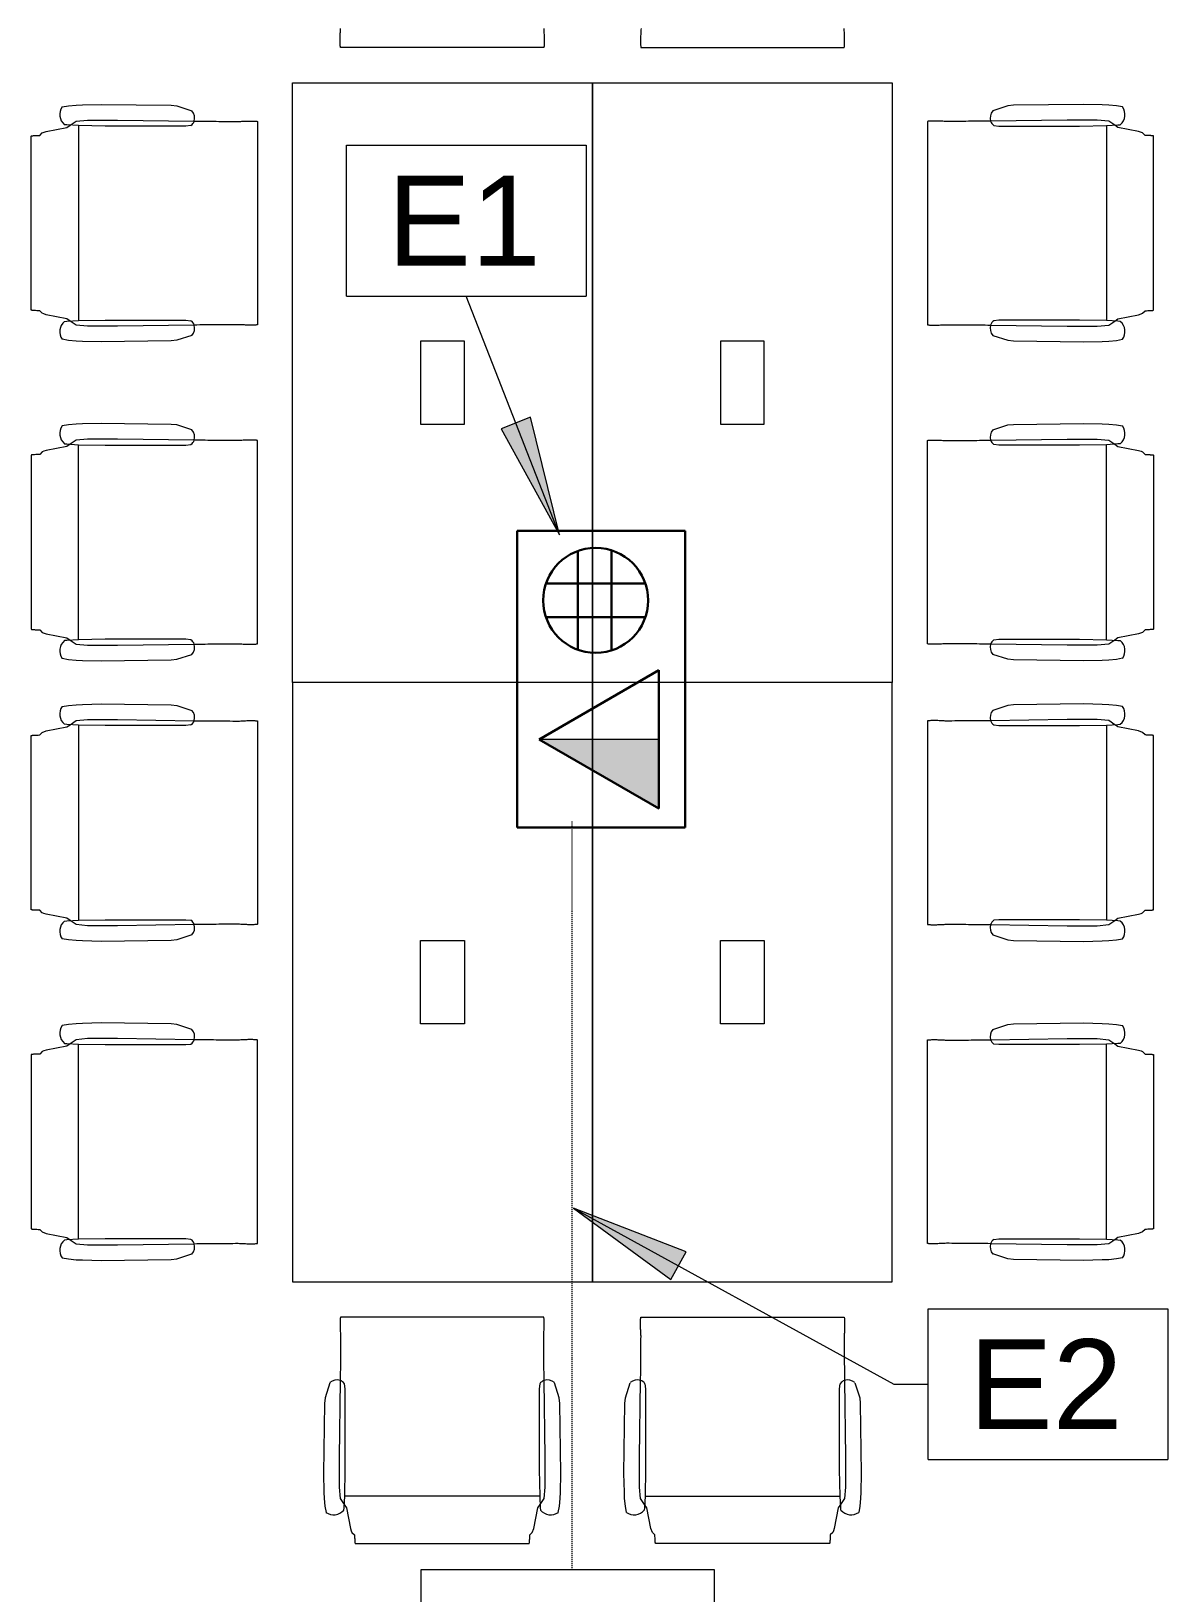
# Model space of a CAD drawing. Header units: inches. Extents: x 0 to 1865, y 0 to 1094.
# Drawn here: x 603.2 to 717, y 552.1 to 708.3 of the extents above; entities that cross this region are included whole.
import ezdxf

# ---------------------------------------------------------------- set-up
doc = ezdxf.new("R2010")
doc.units = ezdxf.units.IN
doc.header["$MEASUREMENT"] = 0
doc.linetypes.add('Dash 1_16_', pattern=[0.125, 0.0625, -0.0625])
for name, color, linetype, lineweight in [('A-ANNO-KEYN', 231, 'Continuous', 9), ('A-ANNO-NOTE', 131, 'Continuous', 9), ('A-DETL', 90, 'Continuous', 9), ('G-ANNO-TEXT', 231, 'Continuous', 9), ('I-FURN', 30, 'Continuous', 9), ('I-FURN-PNLS', 30, 'Continuous', 9)]:
    doc.layers.add(name, color=color, linetype=linetype, lineweight=lineweight)
doc.styles.add('Arial_1', font='arial.ttf', dxfattribs={"height": 9})

# ---------------------------------------------------------------- blocks, each defined once
blk = doc.blocks.new('F - CONF TABLE _4 RECTANGULAR-12 CHAIRS_ - F - CONF TABLE _4 RECTANGULAR-12 CHAIRS_-7360135-Level 05 POWER _ SIGNAL')
at = {"layer": 'I-FURN'}
for p, q in [((-54.99, 55.06), (-55.14, 54.68)), ((-54.74, 55.32), (-54.99, 55.06)), ((-37.25, 56.16), (-54.68, 56.16)), ((-36.94, 55.06), (-37.2, 55.32)), ((-36.87, 54.92), (-36.94, 55.06)), ((-36.79, 54.68), (-36.87, 54.92)), ((-23.21, 54.68), (-23.13, 54.92)), ((-23.13, 54.92), (-23.06, 55.06)), ((-23.06, 55.06), (-22.8, 55.32)), ((-22.75, 56.16), (-5.32, 56.16)), ((-5.26, 55.32), (-5.01, 55.06)), ((-5.01, 55.06), (-4.86, 54.68)), ((5.01, 55.06), (4.86, 54.68)), ((5.26, 55.32), (5.01, 55.06)), ((22.75, 56.16), (5.32, 56.16)), ((23.06, 55.06), (22.8, 55.32)), ((23.13, 54.92), (23.06, 55.06)), ((23.21, 54.68), (23.13, 54.92)), ((36.79, 54.68), (36.87, 54.92)), ((36.87, 54.92), (36.94, 55.06)), ((36.94, 55.06), (37.2, 55.32)), ((37.25, 56.16), (54.68, 56.16)), ((54.74, 55.32), (54.99, 55.06)), ((54.99, 55.06), (55.14, 54.68)), ((-55.14, 54.68), (-55.54, 52.61)), ((-36.39, 52.61), (-36.79, 54.68)), ((-23.61, 52.61), (-23.21, 54.68)), ((-4.86, 54.68), (-4.46, 52.61)), ((4.86, 54.68), (4.46, 52.61)), ((23.61, 52.61), (23.21, 54.68)), ((36.39, 52.61), (36.79, 54.68)), ((55.14, 54.68), (55.54, 52.61)), ((-57.77, 51.68), (-57.8, 51.03)), ((-57.7, 52.45), (-57.77, 51.68)), ((-57.59, 53.06), (-57.7, 52.45)), ((-56.18, 51.68), (-56.28, 50.52)), ((-55.77, 52.28), (-56.18, 51.68)), ((-55.79, 52.61), (-55.81, 52.84)), ((-55.73, 51.45), (-55.79, 52.61)), ((-55.54, 52.61), (-55.77, 52.28)), ((-36.16, 52.28), (-36.39, 52.61)), ((-36.14, 52.61), (-36.21, 51.45)), ((-35.76, 51.68), (-36.16, 52.28)), ((-36.12, 52.84), (-36.14, 52.61)), ((-35.65, 50.52), (-35.76, 51.68)), ((-34.23, 52.45), (-34.34, 53.06)), ((-34.16, 51.68), (-34.23, 52.45)), ((-34.13, 51.03), (-34.16, 51.68)), ((-25.87, 51.03), (-25.84, 51.68)), ((-25.84, 51.68), (-25.77, 52.45)), ((-25.77, 52.45), (-25.66, 53.06)), ((-24.35, 50.52), (-24.24, 51.68)), ((-24.24, 51.68), (-23.84, 52.28)), ((-23.88, 52.84), (-23.86, 52.61)), ((-23.86, 52.61), (-23.79, 51.45)), ((-23.84, 52.28), (-23.61, 52.61)), ((-4.46, 52.61), (-4.23, 52.28)), ((-4.27, 51.45), (-4.21, 52.61)), ((-4.23, 52.28), (-3.82, 51.68)), ((-4.21, 52.61), (-4.19, 52.84)), ((-3.82, 51.68), (-3.72, 50.52)), ((-2.41, 53.06), (-2.3, 52.45)), ((-2.3, 52.45), (-2.23, 51.68)), ((-2.23, 51.68), (-2.2, 51.03)), ((2.23, 51.68), (2.2, 51.03)), ((2.3, 52.45), (2.23, 51.68)), ((2.41, 53.06), (2.3, 52.45)), ((3.82, 51.68), (3.72, 50.52)), ((4.23, 52.28), (3.82, 51.68)), ((4.21, 52.61), (4.19, 52.84)), ((4.27, 51.45), (4.21, 52.61)), ((4.46, 52.61), (4.23, 52.28)), ((23.84, 52.28), (23.61, 52.61)), ((23.86, 52.61), (23.79, 51.45)), ((24.24, 51.68), (23.84, 52.28)), ((23.88, 52.84), (23.86, 52.61)), ((24.35, 50.52), (24.24, 51.68)), ((25.77, 52.45), (25.66, 53.06)), ((25.84, 51.68), (25.77, 52.45)), ((25.87, 51.03), (25.84, 51.68)), ((34.13, 51.03), (34.16, 51.68)), ((34.16, 51.68), (34.23, 52.45)), ((34.23, 52.45), (34.34, 53.06)), ((35.65, 50.52), (35.76, 51.68)), ((35.76, 51.68), (36.16, 52.28)), ((36.12, 52.84), (36.14, 52.61)), ((36.14, 52.61), (36.21, 51.45)), ((36.16, 52.28), (36.39, 52.61)), ((55.54, 52.61), (55.77, 52.28)), ((55.73, 51.45), (55.79, 52.61)), ((55.77, 52.28), (56.18, 51.68)), ((55.79, 52.61), (55.81, 52.84)), ((56.18, 51.68), (56.28, 50.52)), ((57.59, 53.06), (57.7, 52.45)), ((57.7, 52.45), (57.77, 51.68)), ((57.77, 51.68), (57.8, 51.03)), ((-57.8, 51.03), (-57.85, 49.17)), ((-56.28, 50.52), (-56.28, 47.52)), ((-55.68, 48.77), (-55.73, 51.45)), ((-55.73, 51.45), (-36.21, 51.45)), ((-36.21, 51.45), (-36.25, 48.77)), ((-35.65, 47.52), (-35.65, 50.52)), ((-34.08, 49.17), (-34.13, 51.03)), ((-25.92, 49.17), (-25.87, 51.03)), ((-24.35, 47.52), (-24.35, 50.52)), ((-23.79, 51.45), (-23.75, 48.77)), ((-4.27, 51.45), (-23.79, 51.45)), ((-4.32, 48.77), (-4.27, 51.45)), ((-3.72, 50.52), (-3.72, 47.52)), ((-2.2, 51.03), (-2.15, 49.17)), ((2.2, 51.03), (2.15, 49.17)), ((3.72, 50.52), (3.72, 47.52)), ((4.32, 48.77), (4.27, 51.45)), ((4.27, 51.45), (23.79, 51.45)), ((23.79, 51.45), (23.75, 48.77)), ((24.35, 47.52), (24.35, 50.52)), ((25.92, 49.17), (25.87, 51.03)), ((34.08, 49.17), (34.13, 51.03)), ((35.65, 47.52), (35.65, 50.52)), ((36.21, 51.45), (36.25, 48.77)), ((55.73, 51.45), (36.21, 51.45)), ((55.68, 48.77), (55.73, 51.45)), ((56.28, 50.52), (56.28, 47.52)), ((57.8, 51.03), (57.85, 49.17)), ((-57.85, 49.17), (-57.75, 42.17)), ((-55.68, 40.68), (-55.68, 48.77)), ((-36.25, 48.77), (-36.25, 40.68)), ((-34.18, 42.17), (-34.08, 49.17)), ((-25.82, 42.17), (-25.92, 49.17)), ((-23.75, 48.77), (-23.75, 40.68)), ((-4.32, 40.68), (-4.32, 48.77)), ((-2.15, 49.17), (-2.25, 42.17)), ((2.15, 49.17), (2.25, 42.17)), ((4.32, 40.68), (4.32, 48.77)), ((23.75, 48.77), (23.75, 40.68)), ((25.82, 42.17), (25.92, 49.17)), ((34.18, 42.17), (34.08, 49.17)), ((36.25, 48.77), (36.25, 40.68)), ((55.68, 40.68), (55.68, 48.77)), ((57.85, 49.17), (57.75, 42.17)), ((-56.28, 47.52), (-56.17, 39.85)), ((-35.76, 39.85), (-35.65, 47.52)), ((-24.24, 39.85), (-24.35, 47.52)), ((-3.72, 47.52), (-3.83, 39.85)), ((3.72, 47.52), (3.83, 39.85)), ((24.24, 39.85), (24.35, 47.52)), ((35.76, 39.85), (35.65, 47.52)), ((56.28, 47.52), (56.17, 39.85)), ((-57.75, 42.17), (-57.69, 41.58)), ((-57.69, 41.58), (-57.2, 40.08)), ((-55.74, 40.18), (-55.68, 40.68)), ((-36.25, 40.68), (-36.19, 40.18)), ((-34.73, 40.08), (-34.24, 41.58)), ((-34.24, 41.58), (-34.18, 42.17)), ((-25.76, 41.58), (-25.82, 42.17)), ((-25.27, 40.08), (-25.76, 41.58)), ((-23.75, 40.68), (-23.81, 40.18)), ((-4.26, 40.18), (-4.32, 40.68)), ((-2.31, 41.58), (-2.8, 40.08)), ((-2.25, 42.17), (-2.31, 41.58)), ((2.25, 42.17), (2.31, 41.58)), ((2.31, 41.58), (2.8, 40.08)), ((4.26, 40.18), (4.32, 40.68)), ((23.75, 40.68), (23.81, 40.18)), ((25.27, 40.08), (25.76, 41.58)), ((25.76, 41.58), (25.82, 42.17)), ((34.24, 41.58), (34.18, 42.17)), ((34.73, 40.08), (34.24, 41.58)), ((36.25, 40.68), (36.19, 40.18)), ((55.74, 40.18), (55.68, 40.68)), ((57.69, 41.58), (57.2, 40.08)), ((57.75, 42.17), (57.69, 41.58)), ((-56.14, 33.53), (-35.8, 33.53)), ((-3.86, 33.53), (-24.2, 33.53)), ((3.86, 33.53), (24.2, 33.53)), ((56.14, 33.53), (35.8, 33.53)), ((-82.45, 26.77), (-83.06, 26.66)), ((-81.68, 26.84), (-82.45, 26.77)), ((-81.03, 26.87), (-81.68, 26.84)), ((-79.17, 26.92), (-81.03, 26.87)), ((-72.17, 26.82), (-79.17, 26.92)), ((-71.58, 26.76), (-72.17, 26.82)), ((-70.08, 26.27), (-71.58, 26.76)), ((-81.68, 25.24), (-82.28, 24.84)), ((-80.52, 25.35), (-81.68, 25.24)), ((-77.52, 25.35), (-80.52, 25.35)), ((-69.85, 25.24), (-77.52, 25.35)), ((-63.53, 4.86), (-63.53, 25.2)), ((63.53, 4.86), (63.53, 25.2)), ((-86.16, 23.75), (-86.16, 6.32)), ((-85.06, 24.06), (-85.32, 23.8)), ((-84.92, 24.13), (-85.06, 24.06)), ((-84.68, 24.21), (-84.92, 24.13)), ((-82.61, 24.61), (-84.68, 24.21)), ((-82.84, 24.88), (-82.61, 24.86)), ((-82.61, 24.86), (-81.45, 24.79)), ((-82.28, 24.84), (-82.61, 24.61)), ((-81.45, 24.79), (-78.77, 24.75)), ((-81.45, 5.27), (-81.45, 24.79)), ((-78.77, 24.75), (-70.68, 24.75)), ((-70.68, 24.75), (-70.18, 24.81)), ((-85.32, 6.26), (-85.06, 6.01)), ((-85.06, 6.01), (-84.68, 5.86)), ((-84.68, 5.86), (-82.61, 5.46)), ((-82.61, 5.21), (-82.84, 5.19)), ((-82.61, 5.46), (-82.28, 5.23)), ((-81.45, 5.27), (-82.61, 5.21)), ((-82.28, 5.23), (-81.68, 4.82)), ((-81.68, 4.82), (-80.52, 4.72)), ((-78.77, 5.32), (-81.45, 5.27)), ((-80.52, 4.72), (-77.52, 4.72)), ((-70.68, 5.32), (-78.77, 5.32)), ((-77.52, 4.72), (-69.85, 4.83)), ((-70.18, 5.26), (-70.68, 5.32)), ((-83.06, 3.41), (-82.45, 3.3)), ((-82.45, 3.3), (-81.68, 3.23)), ((-81.68, 3.23), (-81.03, 3.2)), ((-81.03, 3.2), (-79.17, 3.15)), ((-79.17, 3.15), (-72.17, 3.25)), ((-72.17, 3.25), (-71.58, 3.31)), ((-71.58, 3.31), (-70.08, 3.8)), ((-83.06, -3.41), (-82.45, -3.3)), ((-82.45, -3.3), (-81.68, -3.23)), ((-81.68, -3.23), (-81.03, -3.2)), ((-81.03, -3.2), (-79.17, -3.15)), ((-79.17, -3.15), (-72.17, -3.25)), ((-72.17, -3.25), (-71.58, -3.31)), ((-71.58, -3.31), (-70.08, -3.8)), ((-85.32, -6.26), (-85.06, -6.01)), ((-85.06, -6.01), (-84.68, -5.86)), ((-84.68, -5.86), (-82.61, -5.46)), ((-82.61, -5.21), (-82.84, -5.19)), ((-81.45, -5.27), (-82.61, -5.21)), ((-82.61, -5.46), (-82.28, -5.23)), ((-82.28, -5.23), (-81.68, -4.82)), ((-81.68, -4.82), (-80.52, -4.72)), ((-78.77, -5.32), (-81.45, -5.27)), ((-81.45, -5.27), (-81.45, -24.79)), ((-80.52, -4.72), (-77.52, -4.72)), ((-70.68, -5.32), (-78.77, -5.32)), ((-77.52, -4.72), (-69.85, -4.83)), ((-70.18, -5.26), (-70.68, -5.32)), ((-63.53, -4.86), (-63.53, -25.2)), ((63.53, -4.86), (63.53, -25.2)), ((-86.16, -23.75), (-86.16, -6.32)), ((-85.06, -24.06), (-85.32, -23.8)), ((-84.92, -24.13), (-85.06, -24.06)), ((-84.68, -24.21), (-84.92, -24.13)), ((-82.61, -24.61), (-84.68, -24.21)), ((-82.84, -24.88), (-82.61, -24.86)), ((-82.28, -24.84), (-82.61, -24.61)), ((-82.61, -24.86), (-81.45, -24.79)), ((-81.68, -25.24), (-82.28, -24.84)), ((-81.45, -24.79), (-78.77, -24.75)), ((-78.77, -24.75), (-70.68, -24.75)), ((-70.68, -24.75), (-70.18, -24.81)), ((-80.52, -25.35), (-81.68, -25.24)), ((-77.52, -25.35), (-80.52, -25.35)), ((-69.85, -25.24), (-77.52, -25.35)), ((-70.08, -26.27), (-71.58, -26.76)), ((-82.45, -26.77), (-83.06, -26.66)), ((-81.68, -26.84), (-82.45, -26.77)), ((-81.03, -26.87), (-81.68, -26.84)), ((-79.17, -26.92), (-81.03, -26.87)), ((-72.17, -26.82), (-79.17, -26.92)), ((-71.58, -26.76), (-72.17, -26.82)), ((-56.14, -33.53), (-35.8, -33.53)), ((-3.86, -33.53), (-24.2, -33.53)), ((3.86, -33.53), (24.2, -33.53)), ((56.14, -33.53), (35.8, -33.53)), ((-57.69, -41.58), (-57.2, -40.08)), ((-56.28, -47.52), (-56.17, -39.85)), ((-55.74, -40.18), (-55.68, -40.68)), ((-36.25, -40.68), (-36.19, -40.18)), ((-35.76, -39.85), (-35.65, -47.52)), ((-34.73, -40.08), (-34.24, -41.58)), ((-25.27, -40.08), (-25.76, -41.58)), ((-24.24, -39.85), (-24.35, -47.52)), ((-23.75, -40.68), (-23.81, -40.18)), ((-4.26, -40.18), (-4.32, -40.68)), ((-3.72, -47.52), (-3.83, -39.85)), ((-2.31, -41.58), (-2.8, -40.08)), ((2.31, -41.58), (2.8, -40.08)), ((3.72, -47.52), (3.83, -39.85)), ((4.26, -40.18), (4.32, -40.68)), ((23.75, -40.68), (23.81, -40.18)), ((24.24, -39.85), (24.35, -47.52)), ((25.27, -40.08), (25.76, -41.58)), ((34.73, -40.08), (34.24, -41.58)), ((35.76, -39.85), (35.65, -47.52)), ((36.25, -40.68), (36.19, -40.18)), ((55.74, -40.18), (55.68, -40.68)), ((56.28, -47.52), (56.17, -39.85)), ((57.69, -41.58), (57.2, -40.08)), ((-57.85, -49.17), (-57.75, -42.17)), ((-57.75, -42.17), (-57.69, -41.58)), ((-55.68, -40.68), (-55.68, -48.77)), ((-36.25, -48.77), (-36.25, -40.68)), ((-34.24, -41.58), (-34.18, -42.17)), ((-34.18, -42.17), (-34.08, -49.17)), ((-25.82, -42.17), (-25.92, -49.17)), ((-25.76, -41.58), (-25.82, -42.17)), ((-23.75, -48.77), (-23.75, -40.68)), ((-4.32, -40.68), (-4.32, -48.77)), ((-2.25, -42.17), (-2.31, -41.58)), ((-2.15, -49.17), (-2.25, -42.17)), ((2.15, -49.17), (2.25, -42.17)), ((2.25, -42.17), (2.31, -41.58)), ((4.32, -40.68), (4.32, -48.77)), ((23.75, -48.77), (23.75, -40.68)), ((25.76, -41.58), (25.82, -42.17)), ((25.82, -42.17), (25.92, -49.17)), ((34.18, -42.17), (34.08, -49.17)), ((34.24, -41.58), (34.18, -42.17)), ((36.25, -48.77), (36.25, -40.68)), ((55.68, -40.68), (55.68, -48.77)), ((57.75, -42.17), (57.69, -41.58)), ((57.85, -49.17), (57.75, -42.17)), ((-56.28, -50.52), (-56.28, -47.52)), ((-35.65, -47.52), (-35.65, -50.52)), ((-24.35, -47.52), (-24.35, -50.52)), ((-3.72, -50.52), (-3.72, -47.52)), ((3.72, -50.52), (3.72, -47.52)), ((24.35, -47.52), (24.35, -50.52)), ((35.65, -47.52), (35.65, -50.52)), ((56.28, -50.52), (56.28, -47.52)), ((-57.8, -51.03), (-57.85, -49.17)), ((-55.68, -48.77), (-55.73, -51.45)), ((-36.21, -51.45), (-36.25, -48.77)), ((-34.08, -49.17), (-34.13, -51.03)), ((-25.92, -49.17), (-25.87, -51.03)), ((-23.79, -51.45), (-23.75, -48.77)), ((-4.32, -48.77), (-4.27, -51.45)), ((-2.2, -51.03), (-2.15, -49.17)), ((2.2, -51.03), (2.15, -49.17)), ((4.32, -48.77), (4.27, -51.45)), ((23.79, -51.45), (23.75, -48.77)), ((25.92, -49.17), (25.87, -51.03)), ((34.08, -49.17), (34.13, -51.03)), ((36.21, -51.45), (36.25, -48.77)), ((55.68, -48.77), (55.73, -51.45)), ((57.8, -51.03), (57.85, -49.17)), ((-57.77, -51.68), (-57.8, -51.03)), ((-56.18, -51.68), (-56.28, -50.52)), ((-55.73, -51.45), (-55.79, -52.61)), ((-55.73, -51.45), (-36.21, -51.45)), ((-36.14, -52.61), (-36.21, -51.45)), ((-35.65, -50.52), (-35.76, -51.68)), ((-34.13, -51.03), (-34.16, -51.68)), ((-25.87, -51.03), (-25.84, -51.68)), ((-24.35, -50.52), (-24.24, -51.68)), ((-23.86, -52.61), (-23.79, -51.45)), ((-4.27, -51.45), (-23.79, -51.45)), ((-4.27, -51.45), (-4.21, -52.61)), ((-3.82, -51.68), (-3.72, -50.52)), ((-2.23, -51.68), (-2.2, -51.03)), ((2.23, -51.68), (2.2, -51.03)), ((3.82, -51.68), (3.72, -50.52)), ((4.27, -51.45), (4.21, -52.61)), ((4.27, -51.45), (23.79, -51.45)), ((23.86, -52.61), (23.79, -51.45)), ((24.35, -50.52), (24.24, -51.68)), ((25.87, -51.03), (25.84, -51.68)), ((34.13, -51.03), (34.16, -51.68)), ((35.65, -50.52), (35.76, -51.68)), ((36.14, -52.61), (36.21, -51.45)), ((55.73, -51.45), (36.21, -51.45)), ((55.73, -51.45), (55.79, -52.61)), ((56.18, -51.68), (56.28, -50.52)), ((57.77, -51.68), (57.8, -51.03)), ((-57.7, -52.45), (-57.77, -51.68)), ((-57.59, -53.06), (-57.7, -52.45)), ((-55.77, -52.28), (-56.18, -51.68)), ((-55.79, -52.61), (-55.81, -52.84)), ((-55.54, -52.61), (-55.77, -52.28)), ((-55.14, -54.68), (-55.54, -52.61)), ((-36.39, -52.61), (-36.79, -54.68)), ((-36.16, -52.28), (-36.39, -52.61)), ((-35.76, -51.68), (-36.16, -52.28)), ((-36.12, -52.84), (-36.14, -52.61)), ((-34.23, -52.45), (-34.34, -53.06)), ((-34.16, -51.68), (-34.23, -52.45)), ((-25.84, -51.68), (-25.77, -52.45)), ((-25.77, -52.45), (-25.66, -53.06)), ((-24.24, -51.68), (-23.84, -52.28)), ((-23.88, -52.84), (-23.86, -52.61)), ((-23.84, -52.28), (-23.61, -52.61)), ((-23.61, -52.61), (-23.21, -54.68)), ((-4.86, -54.68), (-4.46, -52.61)), ((-4.46, -52.61), (-4.23, -52.28)), ((-4.23, -52.28), (-3.82, -51.68)), ((-4.21, -52.61), (-4.19, -52.84)), ((-2.41, -53.06), (-2.3, -52.45)), ((-2.3, -52.45), (-2.23, -51.68)), ((2.3, -52.45), (2.23, -51.68)), ((2.41, -53.06), (2.3, -52.45)), ((4.23, -52.28), (3.82, -51.68)), ((4.21, -52.61), (4.19, -52.84)), ((4.46, -52.61), (4.23, -52.28)), ((4.86, -54.68), (4.46, -52.61)), ((23.61, -52.61), (23.21, -54.68)), ((23.84, -52.28), (23.61, -52.61)), ((24.24, -51.68), (23.84, -52.28)), ((23.88, -52.84), (23.86, -52.61)), ((25.77, -52.45), (25.66, -53.06)), ((25.84, -51.68), (25.77, -52.45)), ((34.16, -51.68), (34.23, -52.45)), ((34.23, -52.45), (34.34, -53.06)), ((35.76, -51.68), (36.16, -52.28)), ((36.12, -52.84), (36.14, -52.61)), ((36.16, -52.28), (36.39, -52.61)), ((36.39, -52.61), (36.79, -54.68)), ((55.14, -54.68), (55.54, -52.61)), ((55.54, -52.61), (55.77, -52.28)), ((55.77, -52.28), (56.18, -51.68)), ((55.79, -52.61), (55.81, -52.84)), ((57.59, -53.06), (57.7, -52.45)), ((57.7, -52.45), (57.77, -51.68)), ((-54.99, -55.06), (-55.14, -54.68)), ((-36.79, -54.68), (-36.87, -54.92)), ((-23.21, -54.68), (-23.13, -54.92)), ((-5.01, -55.06), (-4.86, -54.68)), ((5.01, -55.06), (4.86, -54.68)), ((23.21, -54.68), (23.13, -54.92)), ((36.79, -54.68), (36.87, -54.92)), ((54.99, -55.06), (55.14, -54.68)), ((-54.74, -55.32), (-54.99, -55.06)), ((-37.25, -56.16), (-54.68, -56.16)), ((-36.94, -55.06), (-37.2, -55.32)), ((-36.87, -54.92), (-36.94, -55.06)), ((-23.13, -54.92), (-23.06, -55.06)), ((-23.06, -55.06), (-22.8, -55.32)), ((-22.75, -56.16), (-5.32, -56.16)), ((-5.26, -55.32), (-5.01, -55.06)), ((5.26, -55.32), (5.01, -55.06)), ((22.75, -56.16), (5.32, -56.16)), ((23.06, -55.06), (22.8, -55.32)), ((23.13, -54.92), (23.06, -55.06)), ((36.87, -54.92), (36.94, -55.06)), ((36.94, -55.06), (37.2, -55.32)), ((37.25, -56.16), (54.68, -56.16)), ((54.74, -55.32), (54.99, -55.06))]:
    blk.add_line(p, q, dxfattribs=at)
for centre, radius, start, end in [((-56.82, 51.99), 1.32, 40.065, 125.935), ((-35.11, 51.99), 1.32, 54.065, 139.935), ((-24.89, 51.99), 1.32, 40.065, 125.935), ((-3.18, 51.99), 1.32, 54.065, 139.935), ((3.18, 51.99), 1.32, 40.065, 125.935), ((24.89, 51.99), 1.32, 54.065, 139.935), ((35.11, 51.99), 1.32, 40.065, 125.935), ((56.82, 51.99), 1.32, 54.065, 139.935), ((-56.48, 40.93), 1.12, 229.743, 286.0891), ((-56.4, 40.6), 0.781, 286.8466, 327.6782), ((-35.53, 40.6), 0.781, 212.3218, 253.1534), ((-35.45, 40.93), 1.12, 253.9109, 310.257), ((-24.55, 40.93), 1.12, 229.743, 286.0891), ((-24.47, 40.6), 0.781, 286.8466, 327.6782), ((-3.6, 40.6), 0.781, 212.3218, 253.1534), ((-3.52, 40.93), 1.12, 253.9109, 310.257), ((3.52, 40.93), 1.12, 229.743, 286.0891), ((3.6, 40.6), 0.781, 286.8466, 327.6782), ((24.47, 40.6), 0.781, 212.3218, 253.1534), ((24.55, 40.93), 1.12, 253.9109, 310.257), ((35.45, 40.93), 1.12, 229.743, 286.0891), ((35.53, 40.6), 0.781, 286.8466, 327.6782), ((56.4, 40.6), 0.781, 212.3218, 253.1534), ((56.48, 40.93), 1.12, 253.9109, 310.257), ((-81.99, 25.89), 1.32, 144.065, 229.935), ((-70.6, 25.47), 0.781, 302.3218, 343.1534), ((-70.93, 25.55), 1.12, 343.9109, 40.257), ((-81.99, 4.18), 1.32, 130.065, 215.935), ((-70.6, 4.6), 0.781, 16.8466, 57.6782), ((-70.93, 4.52), 1.12, 319.743, 16.0891), ((-81.99, -4.18), 1.32, 144.065, 229.935), ((-70.93, -4.52), 1.12, 343.9109, 40.257), ((-70.6, -4.6), 0.781, 302.3218, 343.1534), ((-81.99, -25.89), 1.32, 130.065, 215.935), ((-70.6, -25.47), 0.781, 16.8466, 57.6782), ((-70.93, -25.55), 1.12, 319.743, 16.0891), ((-56.48, -40.93), 1.12, 73.9109, 130.257), ((-56.4, -40.6), 0.781, 32.3218, 73.1534), ((-35.53, -40.6), 0.781, 106.8466, 147.6782), ((-35.45, -40.93), 1.12, 49.743, 106.0891), ((-24.55, -40.93), 1.12, 73.9109, 130.257), ((-24.47, -40.6), 0.781, 32.3218, 73.1534), ((-3.6, -40.6), 0.781, 106.8466, 147.6782), ((-3.52, -40.93), 1.12, 49.743, 106.0891), ((3.52, -40.93), 1.12, 73.9109, 130.257), ((3.6, -40.6), 0.781, 32.3218, 73.1534), ((24.47, -40.6), 0.781, 106.8466, 147.6782), ((24.55, -40.93), 1.12, 49.743, 106.0891), ((35.45, -40.93), 1.12, 73.9109, 130.257), ((35.53, -40.6), 0.781, 32.3218, 73.1534), ((56.4, -40.6), 0.781, 106.8466, 147.6782), ((56.48, -40.93), 1.12, 49.743, 106.0891), ((-56.82, -51.99), 1.32, 234.065, 319.935), ((-35.11, -51.99), 1.32, 220.065, 305.935), ((-24.89, -51.99), 1.32, 234.065, 319.935), ((-3.18, -51.99), 1.32, 220.065, 305.935), ((3.18, -51.99), 1.32, 234.065, 319.935), ((24.89, -51.99), 1.32, 220.065, 305.935), ((35.11, -51.99), 1.32, 234.065, 319.935), ((56.82, -51.99), 1.32, 220.065, 305.935)]:
    blk.add_arc(centre, radius, start, end, dxfattribs=at)
for points, knots in [([(-54.68, 56.16), (-54.68, 56.16), (-54.69, 56.14), (-54.7, 56.09), (-54.71, 56.03), (-54.71, 55.94), (-54.72, 55.84), (-54.73, 55.69), (-54.73, 55.51), (-54.74, 55.37), (-54.74, 55.32)], [0, 0, 0, 0, 0.111111, 0.222222, 0.333333, 0.444444, 0.555556, 0.666667, 0.888889, 1, 1, 1, 1]), ([(-37.2, 55.32), (-37.2, 55.51), (-37.21, 55.78), (-37.22, 56), (-37.23, 56.09), (-37.24, 56.14), (-37.25, 56.16), (-37.25, 56.16)], [0, 0, 0, 0, 0.444444, 0.666667, 0.777778, 0.888889, 1, 1, 1, 1]), ([(-22.8, 55.32), (-22.8, 55.37), (-22.8, 55.51), (-22.8, 55.69), (-22.79, 55.84), (-22.78, 55.94), (-22.78, 56.03), (-22.77, 56.09), (-22.76, 56.14), (-22.75, 56.16), (-22.75, 56.16)], [-1, -1, -1, -1, -0.888889, -0.666667, -0.555556, -0.444444, -0.333333, -0.222222, -0.111111, 0, 0, 0, 0]), ([(-5.32, 56.16), (-5.32, 56.16), (-5.31, 56.14), (-5.3, 56.09), (-5.29, 56), (-5.27, 55.78), (-5.27, 55.51), (-5.26, 55.32)], [-1, -1, -1, -1, -0.888889, -0.777778, -0.666667, -0.444444, 0, 0, 0, 0]), ([(5.32, 56.16), (5.32, 56.16), (5.31, 56.14), (5.3, 56.09), (5.29, 56.03), (5.29, 55.94), (5.28, 55.84), (5.27, 55.69), (5.27, 55.51), (5.26, 55.37), (5.26, 55.32)], [0, 0, 0, 0, 0.111111, 0.222222, 0.333333, 0.444444, 0.555556, 0.666667, 0.888889, 1, 1, 1, 1]), ([(22.8, 55.32), (22.8, 55.51), (22.79, 55.78), (22.78, 56), (22.77, 56.09), (22.76, 56.14), (22.75, 56.16), (22.75, 56.16)], [0, 0, 0, 0, 0.444444, 0.666667, 0.777778, 0.888889, 1, 1, 1, 1]), ([(37.2, 55.32), (37.2, 55.37), (37.2, 55.51), (37.2, 55.69), (37.21, 55.84), (37.22, 55.94), (37.22, 56.03), (37.23, 56.09), (37.24, 56.14), (37.25, 56.16), (37.25, 56.16)], [-1, -1, -1, -1, -0.888889, -0.666667, -0.555556, -0.444444, -0.333333, -0.222222, -0.111111, 0, 0, 0, 0]), ([(54.68, 56.16), (54.68, 56.16), (54.69, 56.14), (54.7, 56.09), (54.71, 56), (54.73, 55.78), (54.73, 55.51), (54.74, 55.32)], [-1, -1, -1, -1, -0.888889, -0.777778, -0.666667, -0.444444, 0, 0, 0, 0]), ([(-56.18, 34.47), (-56.18, 34.39), (-56.18, 34.23), (-56.18, 33.9), (-56.16, 33.6), (-56.14, 33.53), (-56.14, 33.53)], [0, 0, 0, 0, 0.181818, 0.363636, 0.727273, 1, 1, 1, 1]), ([(-35.8, 33.53), (-35.79, 33.53), (-35.79, 33.53), (-35.78, 33.56), (-35.77, 33.62), (-35.77, 33.69), (-35.76, 33.77), (-35.75, 33.91), (-35.75, 34.14), (-35.75, 34.35), (-35.75, 34.47)], [0, 0, 0, 0, 0.090909, 0.181818, 0.272727, 0.363636, 0.454545, 0.545455, 0.727273, 1, 1, 1, 1]), ([(-24.2, 33.53), (-24.21, 33.53), (-24.23, 33.6), (-24.25, 33.9), (-24.25, 34.23), (-24.25, 34.39), (-24.25, 34.47)], [-1, -1, -1, -1, -0.727273, -0.363636, -0.181818, 0, 0, 0, 0]), ([(-3.82, 34.47), (-3.82, 34.35), (-3.82, 34.14), (-3.82, 33.91), (-3.83, 33.77), (-3.83, 33.69), (-3.84, 33.62), (-3.85, 33.56), (-3.86, 33.53), (-3.86, 33.53), (-3.86, 33.53)], [-1, -1, -1, -1, -0.727273, -0.545455, -0.454545, -0.363636, -0.272727, -0.181818, -0.090909, 0, 0, 0, 0]), ([(3.82, 34.47), (3.82, 34.39), (3.82, 34.23), (3.82, 33.9), (3.84, 33.6), (3.86, 33.53), (3.86, 33.53)], [0, 0, 0, 0, 0.181818, 0.363636, 0.727273, 1, 1, 1, 1]), ([(24.2, 33.53), (24.21, 33.53), (24.21, 33.53), (24.22, 33.56), (24.23, 33.62), (24.23, 33.69), (24.24, 33.77), (24.25, 33.91), (24.25, 34.14), (24.25, 34.35), (24.25, 34.47)], [0, 0, 0, 0, 0.090909, 0.181818, 0.272727, 0.363636, 0.454545, 0.545455, 0.727273, 1, 1, 1, 1]), ([(35.8, 33.53), (35.79, 33.53), (35.77, 33.6), (35.75, 33.9), (35.75, 34.23), (35.75, 34.39), (35.75, 34.47)], [-1, -1, -1, -1, -0.727273, -0.363636, -0.181818, 0, 0, 0, 0]), ([(56.18, 34.47), (56.18, 34.35), (56.18, 34.14), (56.18, 33.91), (56.17, 33.77), (56.17, 33.69), (56.16, 33.62), (56.15, 33.56), (56.14, 33.53), (56.14, 33.53), (56.14, 33.53)], [-1, -1, -1, -1, -0.727273, -0.545455, -0.454545, -0.363636, -0.272727, -0.181818, -0.090909, 0, 0, 0, 0]), ([(-63.53, 25.2), (-63.53, 25.21), (-63.53, 25.21), (-63.56, 25.22), (-63.62, 25.23), (-63.69, 25.23), (-63.77, 25.24), (-63.91, 25.25), (-64.14, 25.25), (-64.35, 25.25), (-64.47, 25.25)], [0, 0, 0, 0, 0.090909, 0.181818, 0.272727, 0.363636, 0.454545, 0.545455, 0.727273, 1, 1, 1, 1]), ([(63.53, 25.2), (63.53, 25.21), (63.6, 25.23), (63.9, 25.25), (64.23, 25.25), (64.39, 25.25), (64.47, 25.25)], [-1, -1, -1, -1, -0.727273, -0.363636, -0.181818, 0, 0, 0, 0]), ([(-85.32, 23.8), (-85.51, 23.8), (-85.78, 23.79), (-86, 23.78), (-86.09, 23.77), (-86.14, 23.76), (-86.16, 23.75), (-86.16, 23.75)], [0, 0, 0, 0, 0.444444, 0.666667, 0.777778, 0.888889, 1, 1, 1, 1]), ([(-86.16, 6.32), (-86.16, 6.32), (-86.14, 6.31), (-86.09, 6.3), (-86.03, 6.29), (-85.94, 6.29), (-85.84, 6.28), (-85.69, 6.27), (-85.51, 6.27), (-85.37, 6.26), (-85.32, 6.26)], [0, 0, 0, 0, 0.111111, 0.222222, 0.333333, 0.444444, 0.555556, 0.666667, 0.888889, 1, 1, 1, 1]), ([(-64.47, 4.82), (-64.39, 4.82), (-64.23, 4.82), (-63.9, 4.82), (-63.6, 4.84), (-63.53, 4.86), (-63.53, 4.86)], [0, 0, 0, 0, 0.181818, 0.363636, 0.727273, 1, 1, 1, 1]), ([(64.47, 4.82), (64.35, 4.82), (64.14, 4.82), (63.91, 4.82), (63.77, 4.83), (63.69, 4.83), (63.62, 4.84), (63.56, 4.85), (63.53, 4.86), (63.53, 4.86), (63.53, 4.86)], [-1, -1, -1, -1, -0.727273, -0.545455, -0.454545, -0.363636, -0.272727, -0.181818, -0.090909, 0, 0, 0, 0]), ([(-64.47, -4.82), (-64.35, -4.82), (-64.14, -4.82), (-63.91, -4.82), (-63.77, -4.83), (-63.69, -4.83), (-63.62, -4.84), (-63.56, -4.85), (-63.53, -4.86), (-63.53, -4.86), (-63.53, -4.86)], [-1, -1, -1, -1, -0.727273, -0.545455, -0.454545, -0.363636, -0.272727, -0.181818, -0.090909, 0, 0, 0, 0]), ([(64.47, -4.82), (64.39, -4.82), (64.23, -4.82), (63.9, -4.82), (63.6, -4.84), (63.53, -4.86), (63.53, -4.86)], [0, 0, 0, 0, 0.181818, 0.363636, 0.727273, 1, 1, 1, 1]), ([(-86.16, -6.32), (-86.16, -6.32), (-86.14, -6.31), (-86.09, -6.3), (-86, -6.29), (-85.78, -6.27), (-85.51, -6.27), (-85.32, -6.26)], [-1, -1, -1, -1, -0.888889, -0.777778, -0.666667, -0.444444, 0, 0, 0, 0]), ([(-85.32, -23.8), (-85.37, -23.8), (-85.51, -23.8), (-85.69, -23.8), (-85.84, -23.79), (-85.94, -23.78), (-86.03, -23.78), (-86.09, -23.77), (-86.14, -23.76), (-86.16, -23.75), (-86.16, -23.75)], [-1, -1, -1, -1, -0.888889, -0.666667, -0.555556, -0.444444, -0.333333, -0.222222, -0.111111, 0, 0, 0, 0]), ([(-63.53, -25.2), (-63.53, -25.21), (-63.6, -25.23), (-63.9, -25.25), (-64.23, -25.25), (-64.39, -25.25), (-64.47, -25.25)], [-1, -1, -1, -1, -0.727273, -0.363636, -0.181818, 0, 0, 0, 0]), ([(63.53, -25.2), (63.53, -25.21), (63.53, -25.21), (63.56, -25.22), (63.62, -25.23), (63.69, -25.23), (63.77, -25.24), (63.91, -25.25), (64.14, -25.25), (64.35, -25.25), (64.47, -25.25)], [0, 0, 0, 0, 0.090909, 0.181818, 0.272727, 0.363636, 0.454545, 0.545455, 0.727273, 1, 1, 1, 1]), ([(-56.18, -34.47), (-56.18, -34.35), (-56.18, -34.14), (-56.18, -33.91), (-56.17, -33.77), (-56.17, -33.69), (-56.16, -33.62), (-56.15, -33.56), (-56.14, -33.53), (-56.14, -33.53), (-56.14, -33.53)], [-1, -1, -1, -1, -0.727273, -0.545455, -0.454545, -0.363636, -0.272727, -0.181818, -0.090909, 0, 0, 0, 0]), ([(-35.8, -33.53), (-35.79, -33.53), (-35.77, -33.6), (-35.75, -33.9), (-35.75, -34.23), (-35.75, -34.39), (-35.75, -34.47)], [-1, -1, -1, -1, -0.727273, -0.363636, -0.181818, 0, 0, 0, 0]), ([(-24.2, -33.53), (-24.21, -33.53), (-24.21, -33.53), (-24.22, -33.56), (-24.23, -33.62), (-24.23, -33.69), (-24.24, -33.77), (-24.25, -33.91), (-24.25, -34.14), (-24.25, -34.35), (-24.25, -34.47)], [0, 0, 0, 0, 0.090909, 0.181818, 0.272727, 0.363636, 0.454545, 0.545455, 0.727273, 1, 1, 1, 1]), ([(-3.82, -34.47), (-3.82, -34.39), (-3.82, -34.23), (-3.82, -33.9), (-3.84, -33.6), (-3.86, -33.53), (-3.86, -33.53)], [0, 0, 0, 0, 0.181818, 0.363636, 0.727273, 1, 1, 1, 1]), ([(3.82, -34.47), (3.82, -34.35), (3.82, -34.14), (3.82, -33.91), (3.83, -33.77), (3.83, -33.69), (3.84, -33.62), (3.85, -33.56), (3.86, -33.53), (3.86, -33.53), (3.86, -33.53)], [-1, -1, -1, -1, -0.727273, -0.545455, -0.454545, -0.363636, -0.272727, -0.181818, -0.090909, 0, 0, 0, 0]), ([(24.2, -33.53), (24.21, -33.53), (24.23, -33.6), (24.25, -33.9), (24.25, -34.23), (24.25, -34.39), (24.25, -34.47)], [-1, -1, -1, -1, -0.727273, -0.363636, -0.181818, 0, 0, 0, 0]), ([(35.8, -33.53), (35.79, -33.53), (35.79, -33.53), (35.78, -33.56), (35.77, -33.62), (35.77, -33.69), (35.76, -33.77), (35.75, -33.91), (35.75, -34.14), (35.75, -34.35), (35.75, -34.47)], [0, 0, 0, 0, 0.090909, 0.181818, 0.272727, 0.363636, 0.454545, 0.545455, 0.727273, 1, 1, 1, 1]), ([(56.18, -34.47), (56.18, -34.39), (56.18, -34.23), (56.18, -33.9), (56.16, -33.6), (56.14, -33.53), (56.14, -33.53)], [0, 0, 0, 0, 0.181818, 0.363636, 0.727273, 1, 1, 1, 1]), ([(-54.68, -56.16), (-54.68, -56.16), (-54.69, -56.14), (-54.7, -56.09), (-54.71, -56), (-54.73, -55.78), (-54.73, -55.51), (-54.74, -55.32)], [-1, -1, -1, -1, -0.888889, -0.777778, -0.666667, -0.444444, 0, 0, 0, 0]), ([(-37.2, -55.32), (-37.2, -55.37), (-37.2, -55.51), (-37.2, -55.69), (-37.21, -55.84), (-37.22, -55.94), (-37.22, -56.03), (-37.23, -56.09), (-37.24, -56.14), (-37.25, -56.16), (-37.25, -56.16)], [-1, -1, -1, -1, -0.888889, -0.666667, -0.555556, -0.444444, -0.333333, -0.222222, -0.111111, 0, 0, 0, 0]), ([(-22.8, -55.32), (-22.8, -55.51), (-22.79, -55.78), (-22.78, -56), (-22.77, -56.09), (-22.76, -56.14), (-22.75, -56.16), (-22.75, -56.16)], [0, 0, 0, 0, 0.444444, 0.666667, 0.777778, 0.888889, 1, 1, 1, 1]), ([(-5.32, -56.16), (-5.32, -56.16), (-5.31, -56.14), (-5.3, -56.09), (-5.29, -56.03), (-5.29, -55.94), (-5.28, -55.84), (-5.27, -55.69), (-5.27, -55.51), (-5.26, -55.37), (-5.26, -55.32)], [0, 0, 0, 0, 0.111111, 0.222222, 0.333333, 0.444444, 0.555556, 0.666667, 0.888889, 1, 1, 1, 1]), ([(5.32, -56.16), (5.32, -56.16), (5.31, -56.14), (5.3, -56.09), (5.29, -56), (5.27, -55.78), (5.27, -55.51), (5.26, -55.32)], [-1, -1, -1, -1, -0.888889, -0.777778, -0.666667, -0.444444, 0, 0, 0, 0]), ([(22.8, -55.32), (22.8, -55.37), (22.8, -55.51), (22.8, -55.69), (22.79, -55.84), (22.78, -55.94), (22.78, -56.03), (22.77, -56.09), (22.76, -56.14), (22.75, -56.16), (22.75, -56.16)], [-1, -1, -1, -1, -0.888889, -0.666667, -0.555556, -0.444444, -0.333333, -0.222222, -0.111111, 0, 0, 0, 0]), ([(37.2, -55.32), (37.2, -55.51), (37.21, -55.78), (37.22, -56), (37.23, -56.09), (37.24, -56.14), (37.25, -56.16), (37.25, -56.16)], [0, 0, 0, 0, 0.444444, 0.666667, 0.777778, 0.888889, 1, 1, 1, 1]), ([(54.68, -56.16), (54.68, -56.16), (54.69, -56.14), (54.7, -56.09), (54.71, -56.03), (54.71, -55.94), (54.72, -55.84), (54.73, -55.69), (54.73, -55.51), (54.74, -55.37), (54.74, -55.32)], [0, 0, 0, 0, 0.111111, 0.222222, 0.333333, 0.444444, 0.555556, 0.666667, 0.888889, 1, 1, 1, 1])]:
    blk.add_open_spline(points, degree=3, knots=knots, dxfattribs=at)
for points in [[(-56.17, 39.85), (-56.16, 39.12), (-56.15, 37.66), (-56.14, 36.18), (-56.13, 35.44)], [(-35.8, 35.44), (-35.8, 36.18), (-35.79, 37.66), (-35.77, 39.12), (-35.76, 39.85)], [(-24.2, 35.44), (-24.2, 36.18), (-24.21, 37.66), (-24.23, 39.12), (-24.24, 39.85)], [(-3.83, 39.85), (-3.84, 39.12), (-3.85, 37.66), (-3.86, 36.18), (-3.87, 35.44)], [(3.83, 39.85), (3.84, 39.12), (3.85, 37.66), (3.86, 36.18), (3.87, 35.44)], [(24.2, 35.44), (24.2, 36.18), (24.21, 37.66), (24.23, 39.12), (24.24, 39.85)], [(35.8, 35.44), (35.8, 36.18), (35.79, 37.66), (35.77, 39.12), (35.76, 39.85)], [(56.17, 39.85), (56.16, 39.12), (56.15, 37.66), (56.14, 36.18), (56.13, 35.44)], [(-56.13, 35.44), (-56.14, 35.28), (-56.16, 34.96), (-56.17, 34.63), (-56.18, 34.47)], [(-35.75, 34.47), (-35.76, 34.63), (-35.77, 34.96), (-35.79, 35.28), (-35.8, 35.44)], [(-24.25, 34.47), (-24.24, 34.63), (-24.23, 34.96), (-24.21, 35.28), (-24.2, 35.44)], [(-3.87, 35.44), (-3.86, 35.28), (-3.84, 34.96), (-3.83, 34.63), (-3.82, 34.47)], [(3.87, 35.44), (3.86, 35.28), (3.84, 34.96), (3.83, 34.63), (3.82, 34.47)], [(24.25, 34.47), (24.24, 34.63), (24.23, 34.96), (24.21, 35.28), (24.2, 35.44)], [(35.75, 34.47), (35.76, 34.63), (35.77, 34.96), (35.79, 35.28), (35.8, 35.44)], [(56.13, 35.44), (56.14, 35.28), (56.16, 34.96), (56.17, 34.63), (56.18, 34.47)], [(-65.44, 25.2), (-66.18, 25.2), (-67.66, 25.21), (-69.12, 25.23), (-69.85, 25.24)], [(-64.47, 25.25), (-64.63, 25.24), (-64.96, 25.23), (-65.28, 25.21), (-65.44, 25.2)], [(64.47, 25.25), (64.63, 25.24), (64.96, 25.23), (65.28, 25.21), (65.44, 25.2)], [(-69.85, 4.83), (-69.12, 4.84), (-67.66, 4.85), (-66.18, 4.86), (-65.44, 4.87)], [(-65.44, 4.87), (-65.28, 4.86), (-64.96, 4.84), (-64.63, 4.83), (-64.47, 4.82)], [(65.44, 4.87), (65.28, 4.86), (64.96, 4.84), (64.63, 4.83), (64.47, 4.82)], [(-69.85, -4.83), (-69.12, -4.84), (-67.66, -4.85), (-66.18, -4.86), (-65.44, -4.87)], [(-65.44, -4.87), (-65.28, -4.86), (-64.96, -4.84), (-64.63, -4.83), (-64.47, -4.82)], [(65.44, -4.87), (65.28, -4.86), (64.96, -4.84), (64.63, -4.83), (64.47, -4.82)], [(-65.44, -25.2), (-66.18, -25.2), (-67.66, -25.21), (-69.12, -25.23), (-69.85, -25.24)], [(-64.47, -25.25), (-64.63, -25.24), (-64.96, -25.23), (-65.28, -25.21), (-65.44, -25.2)], [(64.47, -25.25), (64.63, -25.24), (64.96, -25.23), (65.28, -25.21), (65.44, -25.2)], [(-56.13, -35.44), (-56.14, -35.28), (-56.16, -34.96), (-56.17, -34.63), (-56.18, -34.47)], [(-56.17, -39.85), (-56.16, -39.12), (-56.15, -37.66), (-56.14, -36.18), (-56.13, -35.44)], [(-35.75, -34.47), (-35.76, -34.63), (-35.77, -34.96), (-35.79, -35.28), (-35.8, -35.44)], [(-35.8, -35.44), (-35.8, -36.18), (-35.79, -37.66), (-35.77, -39.12), (-35.76, -39.85)], [(-24.25, -34.47), (-24.24, -34.63), (-24.23, -34.96), (-24.21, -35.28), (-24.2, -35.44)], [(-24.2, -35.44), (-24.2, -36.18), (-24.21, -37.66), (-24.23, -39.12), (-24.24, -39.85)], [(-3.87, -35.44), (-3.86, -35.28), (-3.84, -34.96), (-3.83, -34.63), (-3.82, -34.47)], [(-3.83, -39.85), (-3.84, -39.12), (-3.85, -37.66), (-3.86, -36.18), (-3.87, -35.44)], [(3.87, -35.44), (3.86, -35.28), (3.84, -34.96), (3.83, -34.63), (3.82, -34.47)], [(3.83, -39.85), (3.84, -39.12), (3.85, -37.66), (3.86, -36.18), (3.87, -35.44)], [(24.25, -34.47), (24.24, -34.63), (24.23, -34.96), (24.21, -35.28), (24.2, -35.44)], [(24.2, -35.44), (24.2, -36.18), (24.21, -37.66), (24.23, -39.12), (24.24, -39.85)], [(35.75, -34.47), (35.76, -34.63), (35.77, -34.96), (35.79, -35.28), (35.8, -35.44)], [(35.8, -35.44), (35.8, -36.18), (35.79, -37.66), (35.77, -39.12), (35.76, -39.85)], [(56.13, -35.44), (56.14, -35.28), (56.16, -34.96), (56.17, -34.63), (56.18, -34.47)], [(56.17, -39.85), (56.16, -39.12), (56.15, -37.66), (56.14, -36.18), (56.13, -35.44)]]:
    blk.add_open_spline(points, degree=3, dxfattribs=at)
at = {"layer": 'I-FURN-PNLS'}
for p, q in [((0, 30), (-60, 30)), ((-60, 30), (-60, 0)), ((0, 0), (0, 30)), ((0, 30), (60, 30)), ((0, 0), (0, 30)), ((60, 30), (60, 0)), ((-34.16, 12.81), (-34.16, 17.19)), ((-34.16, 17.19), (-25.84, 17.19)), ((-25.84, 17.19), (-25.84, 12.81)), ((25.84, 17.19), (25.84, 12.81)), ((34.16, 17.19), (25.84, 17.19)), ((34.16, 12.81), (34.16, 17.19)), ((-25.84, 12.81), (-34.16, 12.81)), ((25.84, 12.81), (34.16, 12.81)), ((0, 0), (-60, 0)), ((-60, 0), (-60, -30)), ((-60, 0), (0, 0)), ((0, -30), (0, 0)), ((0, 0), (60, 0)), ((60, 0), (0, 0)), ((0, -30), (0, 0)), ((60, 0), (60, -30)), ((-34.16, -17.19), (-34.16, -12.81)), ((-34.16, -12.81), (-25.84, -12.81)), ((-25.84, -12.81), (-25.84, -17.19)), ((25.84, -12.81), (25.84, -17.19)), ((34.16, -12.81), (25.84, -12.81)), ((34.16, -17.19), (34.16, -12.81)), ((-25.84, -17.19), (-34.16, -17.19)), ((25.84, -17.19), (34.16, -17.19)), ((-60, -30), (0, -30)), ((60, -30), (0, -30))]:
    blk.add_line(p, q, dxfattribs=at)
blk = doc.blocks.new('Keynote Tag - Keynote Number - Boxed-135510-Level 05 POWER _ SIGNAL')
at = {"layer": 'A-ANNO-KEYN'}
for p, q in [((-0.125, -0.0792), (-0.125, 0.0781)), ((-0.125, 0.0781), (0.125, 0.0781)), ((0.125, 0.0781), (0.125, -0.0792)), ((-0.125, -0.0792), (0.125, -0.0792))]:
    blk.add_line(p, q, dxfattribs=at)

msp = doc.modelspace()

# ---------------------------------------------------------------- hatches: boundary and pattern name
at = {"layer": 'A-ANNO-KEYN'}
for points in [[(656.1, 657.96), (653.2, 669.72), (650.26, 668.57)], [(657.51, 590.58), (667.26, 583.41), (668.78, 586.18)]]:
    msp.add_hatch(color=256, dxfattribs=at).paths.add_polyline_path(points, flags=0)
at = {"layer": 'A-ANNO-NOTE'}
msp.add_hatch(color=256, dxfattribs=at).paths.add_polyline_path([(666.05, 630.55), (666.05, 637.48), (654.05, 637.48)], flags=0)

# ---------------------------------------------------------------- linework, layer by layer
at = {"layer": 'A-ANNO-KEYN'}
for p, q in [((656.1, 657.96), (646.77, 681.82)), ((653.2, 669.72), (650.26, 668.57)), ((656.1, 657.96), (653.2, 669.72)), ((650.26, 668.57), (656.1, 657.96)), ((657.51, 590.58), (667.26, 583.41)), ((668.78, 586.18), (657.51, 590.58)), ((657.51, 590.58), (689.56, 572.94)), ((667.26, 583.41), (668.78, 586.18)), ((689.56, 572.94), (692.99, 572.94))]:
    msp.add_line(p, q, dxfattribs=at)
at = {"layer": 'A-ANNO-NOTE', "lineweight": 30}
for p, q in [((651.86, 658.36), (668.67, 658.36)), ((651.86, 628.65), (651.86, 658.36)), ((668.67, 658.36), (668.67, 628.65)), ((661.32, 656.39), (661.32, 646.39)), ((657.95, 656.33), (657.95, 646.45)), ((654.75, 653.08), (664.69, 653.08)), ((654.75, 649.7), (664.69, 649.7)), ((654.05, 637.48), (666.05, 644.41)), ((666.05, 644.41), (666.05, 630.55)), ((666.05, 630.55), (654.05, 637.48)), ((668.67, 628.65), (651.86, 628.65))]:
    msp.add_line(p, q, dxfattribs=at)
at = {"layer": 'A-ANNO-NOTE'}
for p, q in [((666.05, 637.48), (654.05, 637.48)), ((654.05, 637.48), (666.05, 630.55)), ((666.05, 630.55), (666.05, 637.48))]:
    msp.add_line(p, q, dxfattribs=at)
at = {"layer": 'A-ANNO-NOTE', "lineweight": 30}
msp.add_circle((659.72, 651.39), 5.25, dxfattribs=at)
at = {"layer": 'A-DETL', "linetype": 'Dash 1_16_', "lineweight": 13}
msp.add_line((657.32, 629.27), (657.32, 554.27), dxfattribs=at)
at = {"layer": 'G-ANNO-TEXT', "color": 7, "flags": 128}
msp.add_lwpolyline([(642.27, 554.39), (671.59, 554.39), (671.59, 538.41), (642.27, 538.41)], close=True, dxfattribs=at)

# ---------------------------------------------------------------- block references
at = {"layer": 'A-ANNO-KEYN', "xscale": 95.99999999999994, "yscale": 95.99999999999994, "zscale": 95.99999999999994}
for p in [(646.77, 689.43), (704.99, 573)]:
    msp.add_blockref('Keynote Tag - Keynote Number - Boxed-135510-Level 05 POWER _ SIGNAL', p, dxfattribs=at)
at = {"layer": 'I-FURN', "rotation": 89.99999999999982}
msp.add_blockref('F - CONF TABLE _4 RECTANGULAR-12 CHAIRS_ - F - CONF TABLE _4 RECTANGULAR-12 CHAIRS_-7360135-Level 05 POWER _ SIGNAL', (659.39, 643.18), dxfattribs=at)

# ---------------------------------------------------------------- texts
at = {"layer": 'A-ANNO-KEYN', "char_height": 9, "width": 18.786, "attachment_point": 1, "style": 'Arial_1'}
for s, insert in [('E1', (638.86, 693.88)), ('E2', (697.08, 577.45))]:
    msp.add_mtext(s, dxfattribs=dict(at, insert=insert))

doc.saveas('drawing.dxf')
